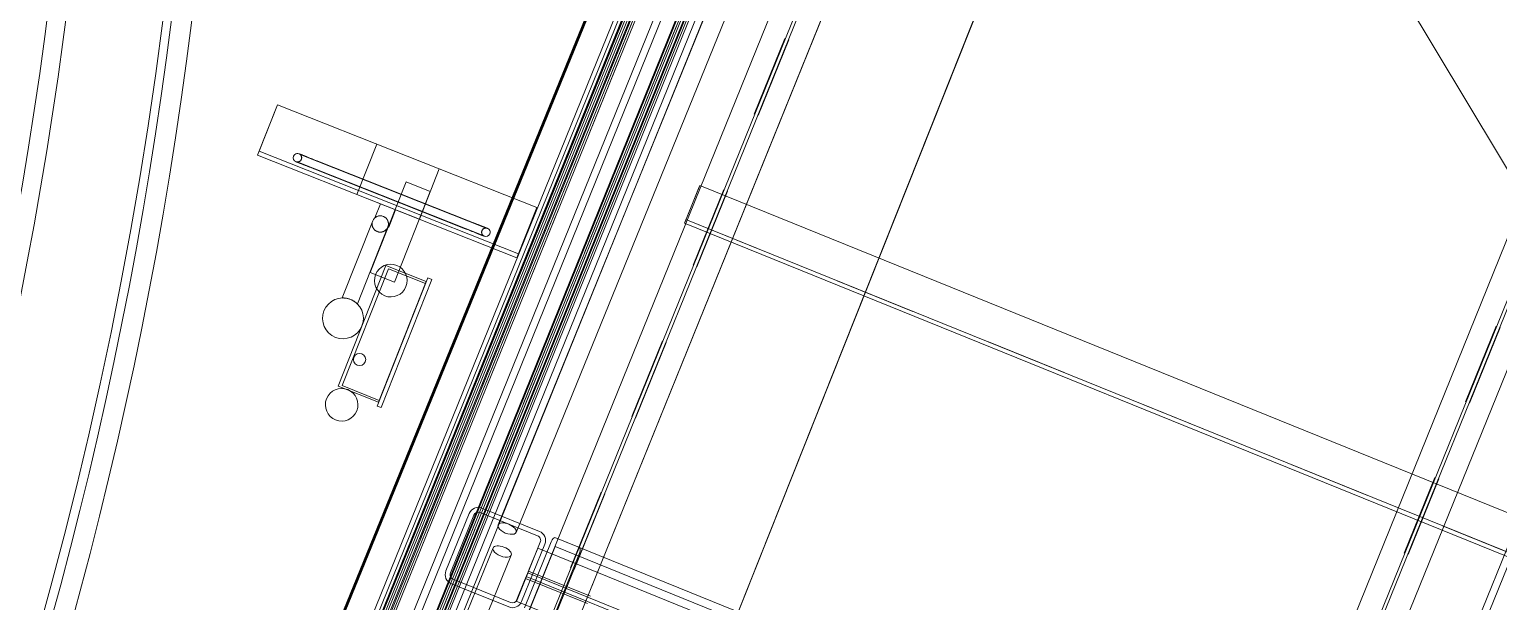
# Model space of a CAD drawing. Header units: metres. Extents: x -207 to 292, y -187 to 169.
# Drawn here: x -30.613 to -28.812, y -41.963 to -41.262 of the extents above; entities that cross this region are included whole.
import ezdxf

# ---------------------------------------------------------------- set-up
doc = ezdxf.new("R2010")
doc.units = ezdxf.units.M
doc.linetypes.add('Oculto', pattern=[0.007144, 0.004763, -0.002381])
for name, color, linetype, lineweight in [('A-ROOF', 7, 'Continuous', 9), ('C-TOPO', 7, 'Continuous', 9), ('edificios', 7, 'Continuous', 50), ('EQUIPOS PIS', 7, 'Continuous', 9), ('I-WALL', 7, 'Continuous', 9), ('P-SANR-FIXT', 7, 'Continuous', 9), ('S-BEAM', 7, 'Continuous', 9), ('S-COLS', 7, 'Continuous', 9)]:
    doc.layers.add(name, color=color, linetype=linetype, lineweight=lineweight)
doc.layers.add('PR10-ARQ-PL-001-Emplazamiento-C-1_dwg', color=7, linetype='Continuous', lineweight=9, true_color=0x767676)

# ---------------------------------------------------------------- blocks, each defined once
blk = doc.blocks.new('M_Estanque-Terraza - M_Estanque-Terraza-2331352-PLANTA EMPLAZAMIENTO ACTUALIZADO')
at = {"layer": 'P-SANR-FIXT'}
for radius, start, end in [(5.1516, 223.8638, 0), (5.1516, 223.8638, 0), (5.1266, 223.8805, 0), (5.1266, 223.8805, 0), (4.9983, 223.9693, 0), (4.9755, 223.9856, 360)]:
    blk.add_arc((0, 0), radius, start, end, dxfattribs=at)
blk = doc.blocks.new('M_Tuberia Control-01 - M_Tuberia Control-01-2159111-PLANTA EMPLAZAMIENTO ACTUALIZADO')
at = {"layer": 'P-SANR-FIXT'}
for p, q in [((0.1525, 0.1709), (0.1475, 0.1709)), ((0.1475, 0.1709), (0.2138, 0.1709)), ((0.1475, 0.1709), (0.1475, -0.1709)), ((0.1475, 0.1709), (0.1475, -0.1709)), ((0.2138, 0.1709), (0.1525, 0.1709)), ((0.1525, 0.1709), (0.1525, -0.1709)), ((0.1525, 0.1709), (0.1525, -0.1709)), ((0.2138, -0.1709), (0.2138, 0.1709)), ((0.2138, 0.1709), (0.2138, -0.1709)), ((0.1575, 0.1228), (0.1575, -0.1225)), ((0.1675, -0.1225), (0.1675, 0.1228)), ((0.1573, 0.0993), (0.1573, -0.099)), ((0.1677, -0.099), (0.1677, 0.0993)), ((0.2138, 0.0401), (0.1475, 0.0401)), ((0.1475, 0.0401), (0.2138, 0.0401)), ((0.1475, 0.0401), (0.1475, -0.0423)), ((0.1475, 0.0401), (0.1475, -0.0423)), ((0.2138, -0.0423), (0.2138, 0.0401)), ((0.2138, 0.0401), (0.2138, -0.0423)), ((0.1244, 0.01), (0.0229, 0.01)), ((0.1244, 0.01), (0.0229, 0.01)), ((0.1475, 0.0089), (0.129, 0.0089)), ((0.1475, -0.0011), (0.1475, 0.0089)), ((0.0229, -0.01), (0.1244, -0.01)), ((0.0229, -0.01), (0.1244, -0.01)), ((0.1841, -0.0103), (0.0646, -0.0103)), ((0.0646, -0.0103), (0.1841, -0.0103)), ((0.0646, -0.0103), (0.0646, -0.0423)), ((0.0646, -0.0103), (0.0646, -0.0423)), ((0.1244, -0.01), (0.1244, -0.0111)), ((0.1244, -0.0111), (0.1475, -0.0111)), ((0.1475, -0.0111), (0.1475, -0.0011)), ((0.1841, -0.0423), (0.1841, -0.0103)), ((0.1841, -0.0103), (0.1841, -0.0423)), ((-0.0795, -0.025), (0.0795, -0.025)), ((0.0795, -0.025), (-0.0795, -0.025)), ((-0.0795, -0.0784), (-0.0795, -0.025)), ((-0.0795, -0.025), (-0.0795, -0.0784)), ((-0.077, -0.0294), (0.077, -0.0294)), ((0.077, -0.0294), (-0.077, -0.0294)), ((-0.077, -0.0294), (-0.077, -0.0784)), ((-0.077, -0.0784), (-0.077, -0.0294)), ((0.077, -0.0784), (0.077, -0.0294)), ((0.077, -0.0784), (0.077, -0.0294)), ((0.0795, -0.025), (0.0795, -0.0784)), ((0.0795, -0.025), (0.0795, -0.0784)), ((0.1841, -0.0423), (0.0646, -0.0423)), ((0.0646, -0.0423), (0.1841, -0.0423)), ((0.2138, -0.0423), (0.1475, -0.0423)), ((0.1475, -0.0423), (0.2138, -0.0423)), ((0.0845, -0.0784), (-0.0845, -0.0784)), ((-0.0845, -0.0784), (0.0845, -0.0784)), ((-0.0845, -0.0784), (-0.0845, -0.0836)), ((-0.0845, -0.0784), (-0.0845, -0.0836)), ((0.0845, -0.0836), (-0.0845, -0.0836)), ((-0.0845, -0.0836), (0.0845, -0.0836)), ((-0.0795, -0.0784), (0.0795, -0.0784)), ((0.0795, -0.0784), (-0.0795, -0.0784)), ((0.077, -0.0784), (-0.077, -0.0784)), ((-0.077, -0.0784), (0.077, -0.0784)), ((0.0845, -0.0836), (0.0845, -0.0784)), ((0.0845, -0.0784), (0.0845, -0.0836)), ((0.2138, -0.1709), (0.1475, -0.1709)), ((0.1475, -0.1709), (0.1525, -0.1709)), ((0.1525, -0.1709), (0.2138, -0.1709))]:
    blk.add_line(p, q, dxfattribs=at)
at = {"layer": 'P-SANR-FIXT', "flags": 128}
for points in [[(0.1573, 0.1243), (0.1573, 0.1243), (0.1573, 0.1242), (0.1573, 0.1241), (0.1573, 0.124), (0.1573, 0.1238), (0.1573, 0.1236), (0.1573, 0.1233), (0.1573, 0.123), (0.1573, 0.1227), (0.1573, 0.1223), (0.1573, 0.1219), (0.1573, 0.1215), (0.1573, 0.121), (0.1573, 0.1205), (0.1573, 0.1199), (0.1573, 0.1193), (0.1573, 0.1187), (0.1573, 0.1181), (0.1573, 0.1174), (0.1573, 0.1167), (0.1573, 0.116), (0.1573, 0.1152), (0.1573, 0.1144), (0.1573, 0.1136), (0.1573, 0.1128), (0.1573, 0.1119), (0.1573, 0.1111), (0.1573, 0.1102), (0.1573, 0.1093), (0.1573, 0.1083), (0.1573, 0.1074), (0.1573, 0.1064), (0.1573, 0.1055), (0.1573, 0.1045), (0.1573, 0.1035), (0.1573, 0.1025), (0.1573, 0.1015), (0.1573, 0.1005), (0.1573, 0.0995), (0.1573, 0.0993)], [(0.1677, 0.0993), (0.1677, 0.1003), (0.1677, 0.1013), (0.1677, 0.1023), (0.1677, 0.1033), (0.1677, 0.1042), (0.1677, 0.1052), (0.1677, 0.1062), (0.1677, 0.1071), (0.1677, 0.1081), (0.1677, 0.109), (0.1677, 0.1099), (0.1677, 0.1108), (0.1677, 0.1117), (0.1677, 0.1126), (0.1677, 0.1134), (0.1677, 0.1142), (0.1677, 0.115), (0.1677, 0.1158), (0.1677, 0.1165), (0.1677, 0.1172), (0.1677, 0.1179), (0.1677, 0.1185), (0.1677, 0.1192), (0.1677, 0.1198), (0.1677, 0.1203), (0.1677, 0.1208), (0.1677, 0.1213), (0.1677, 0.1218), (0.1677, 0.1222), (0.1677, 0.1226), (0.1677, 0.1229), (0.1677, 0.1232), (0.1677, 0.1235), (0.1677, 0.1237), (0.1677, 0.1239), (0.1677, 0.1241), (0.1677, 0.1242), (0.1677, 0.1242), (0.1677, 0.1243)], [(0.1573, -0.099), (0.1573, -0.1), (0.1573, -0.101), (0.1573, -0.102), (0.1573, -0.103), (0.1573, -0.104), (0.1573, -0.1049), (0.1573, -0.1059), (0.1573, -0.1069), (0.1573, -0.1078), (0.1573, -0.1087), (0.1573, -0.1097), (0.1573, -0.1105), (0.1573, -0.1114), (0.1573, -0.1123), (0.1573, -0.1131), (0.1573, -0.1139), (0.1573, -0.1147), (0.1573, -0.1155), (0.1573, -0.1162), (0.1573, -0.1169), (0.1573, -0.1176), (0.1573, -0.1183), (0.1573, -0.1189), (0.1573, -0.1195), (0.1573, -0.12), (0.1573, -0.1206), (0.1573, -0.1211), (0.1573, -0.1215), (0.1573, -0.1219), (0.1573, -0.1223), (0.1573, -0.1226), (0.1573, -0.123), (0.1573, -0.1232), (0.1573, -0.1235), (0.1573, -0.1236), (0.1573, -0.1238), (0.1573, -0.1239), (0.1573, -0.124), (0.1573, -0.124)], [(0.1677, -0.124), (0.1677, -0.124), (0.1677, -0.1239), (0.1677, -0.1238), (0.1677, -0.1237), (0.1677, -0.1235), (0.1677, -0.1233), (0.1677, -0.123), (0.1677, -0.1227), (0.1677, -0.1224), (0.1677, -0.122), (0.1677, -0.1216), (0.1677, -0.1212), (0.1677, -0.1207), (0.1677, -0.1202), (0.1677, -0.1196), (0.1677, -0.1191), (0.1677, -0.1184), (0.1677, -0.1178), (0.1677, -0.1171), (0.1677, -0.1164), (0.1677, -0.1157), (0.1677, -0.1149), (0.1677, -0.1142), (0.1677, -0.1133), (0.1677, -0.1125), (0.1677, -0.1117), (0.1677, -0.1108), (0.1677, -0.1099), (0.1677, -0.109), (0.1677, -0.1081), (0.1677, -0.1071), (0.1677, -0.1062), (0.1677, -0.1052), (0.1677, -0.1042), (0.1677, -0.1033), (0.1677, -0.1023), (0.1677, -0.1013), (0.1677, -0.1003), (0.1677, -0.0993), (0.1677, -0.099)]]:
    blk.add_lwpolyline(points, dxfattribs=at)
at = {"layer": 'P-SANR-FIXT'}
for centre, radius, start, end in [((0.1625, 0.1243), 0.00518, 90, 270), ((0.1625, 0.1243), 0.00518, 270, 90), ((0, 0), 0.025, 360, 180), ((0, 0), 0.025, 0, 180), ((0, 0), 0.025, 180, 360), ((0.1244, 0), 0.01, 360, 180), ((0.1244, 0), 0.01, 0, 180), ((0.1244, 0), 0.01, 180, 360), ((0.1244, 0), 0.01, 180, 360), ((-0.099, -0.0375), 0.02, 0, 180), ((-0.099, -0.0375), 0.02, 0, 180), ((0, 0), 0.025, 180, 360), ((0.0646, -0.0375), 0.02, 360, 180), ((0.0646, -0.0375), 0.02, 0, 180), ((-0.0394, -0.0375), 0.0075, 360, 180), ((-0.0394, -0.0375), 0.0075, 0, 180), ((-0.099, -0.0375), 0.02, 180, 0), ((-0.099, -0.0375), 0.02, 180, 360), ((-0.0394, -0.0375), 0.0075, 180, 360), ((-0.0394, -0.0375), 0.0075, 180, 360), ((0.0646, -0.0375), 0.02, 180, 360), ((0.0646, -0.0375), 0.02, 180, 360), ((0.1625, -0.124), 0.00518, 90, 270), ((0.1625, -0.124), 0.00518, 270, 90)]:
    blk.add_arc(centre, radius, start, end, dxfattribs=at)
for points, knots in [([(0.1625, 0.1191), (0.1622, 0.1191), (0.1617, 0.1191), (0.161, 0.1193), (0.1606, 0.1194), (0.1602, 0.1196), (0.1598, 0.1198), (0.1595, 0.1201), (0.1591, 0.1203), (0.1588, 0.1206), (0.1586, 0.1209), (0.1584, 0.1211), (0.1582, 0.1213), (0.1581, 0.1215), (0.158, 0.1216), (0.1579, 0.1218), (0.1578, 0.1221), (0.1577, 0.1224), (0.1576, 0.1225), (0.1576, 0.1226), (0.1576, 0.1227), (0.1575, 0.1228), (0.1575, 0.1228), (0.1575, 0.1228), (0.1576, 0.1227), (0.1576, 0.1226), (0.1576, 0.1225), (0.1577, 0.1224), (0.1578, 0.1221), (0.1579, 0.1218), (0.158, 0.1216), (0.1581, 0.1215), (0.1582, 0.1213), (0.1584, 0.1211), (0.1586, 0.1209), (0.1588, 0.1206), (0.1591, 0.1203), (0.1595, 0.1201), (0.1598, 0.1198), (0.1602, 0.1196), (0.1606, 0.1194), (0.161, 0.1193), (0.1617, 0.1191), (0.1622, 0.1191), (0.1625, 0.1191)], [0, 0, 0, 0, 0.055556, 0.083333, 0.111111, 0.138889, 0.166667, 0.194444, 0.222222, 0.25, 0.277778, 0.305556, 0.319444, 0.333333, 0.347222, 0.361111, 0.388889, 0.416667, 0.430556, 0.444444, 0.458333, 0.472222, 0.5, 0.527778, 0.541667, 0.555556, 0.569444, 0.583333, 0.611111, 0.638889, 0.652778, 0.666667, 0.680556, 0.694444, 0.722222, 0.75, 0.777778, 0.805556, 0.833333, 0.861111, 0.888889, 0.916667, 0.944444, 1, 1, 1, 1]), ([(0.1625, 0.1191), (0.1628, 0.1191), (0.1633, 0.1191), (0.164, 0.1193), (0.1644, 0.1194), (0.1648, 0.1196), (0.1652, 0.1198), (0.1655, 0.1201), (0.1659, 0.1203), (0.1662, 0.1206), (0.1664, 0.1209), (0.1666, 0.1211), (0.1668, 0.1213), (0.1669, 0.1215), (0.167, 0.1216), (0.1671, 0.1218), (0.1672, 0.1221), (0.1673, 0.1224), (0.1674, 0.1225), (0.1674, 0.1226), (0.1674, 0.1227), (0.1675, 0.1228), (0.1675, 0.1228), (0.1675, 0.1228), (0.1674, 0.1227), (0.1674, 0.1226), (0.1674, 0.1225), (0.1673, 0.1224), (0.1672, 0.1221), (0.1671, 0.1218), (0.167, 0.1216), (0.1669, 0.1215), (0.1668, 0.1213), (0.1666, 0.1211), (0.1664, 0.1209), (0.1662, 0.1206), (0.1659, 0.1203), (0.1655, 0.1201), (0.1652, 0.1198), (0.1648, 0.1196), (0.1644, 0.1194), (0.164, 0.1193), (0.1633, 0.1191), (0.1628, 0.1191), (0.1625, 0.1191)], [0, 0, 0, 0, 0.055556, 0.083333, 0.111111, 0.138889, 0.166667, 0.194444, 0.222222, 0.25, 0.277778, 0.305556, 0.319444, 0.333333, 0.347222, 0.361111, 0.388889, 0.416667, 0.430556, 0.444444, 0.458333, 0.472222, 0.5, 0.527778, 0.541667, 0.555556, 0.569444, 0.583333, 0.611111, 0.638889, 0.652778, 0.666667, 0.680556, 0.694444, 0.722222, 0.75, 0.777778, 0.805556, 0.833333, 0.861111, 0.888889, 0.916667, 0.944444, 1, 1, 1, 1]), ([(0.025, 0), (0.025, 0.0008), (0.0249, 0.0023), (0.0245, 0.0051), (0.0239, 0.0073), (0.0234, 0.0088), (0.0232, 0.0094), (0.023, 0.0097), (0.0229, 0.0099), (0.0229, 0.01), (0.0229, 0.01)], [0, 0, 0, 0, 0.142857, 0.285714, 0.571429, 0.678571, 0.785714, 0.839286, 0.892857, 1, 1, 1, 1]), ([(0.0229, 0.01), (0.0229, 0.01), (0.023, 0.0098), (0.0234, 0.0088), (0.0242, 0.0067), (0.0248, 0.0034), (0.025, 0.0012), (0.025, 0)], [0, 0, 0, 0, 0.142857, 0.285714, 0.571429, 0.785714, 1, 1, 1, 1]), ([(0.025, 0), (0.025, 0.0008), (0.0249, 0.0023), (0.0245, 0.0051), (0.0239, 0.0073), (0.0234, 0.0088), (0.0232, 0.0094), (0.023, 0.0097), (0.0229, 0.0099), (0.0229, 0.01), (0.0229, 0.01)], [0, 0, 0, 0, 0.142857, 0.285714, 0.571429, 0.678571, 0.785714, 0.839286, 0.892857, 1, 1, 1, 1]), ([(0.0229, 0.01), (0.0229, 0.01), (0.023, 0.0098), (0.0234, 0.0088), (0.0242, 0.0067), (0.0248, 0.0034), (0.025, 0.0012), (0.025, 0)], [0, 0, 0, 0, 0.142857, 0.285714, 0.571429, 0.785714, 1, 1, 1, 1]), ([(0.1144, 0), (0.1144, 0.0005), (0.1144, 0.0011), (0.1146, 0.002), (0.1147, 0.0027), (0.1149, 0.0033), (0.1151, 0.0039), (0.1154, 0.0045), (0.1157, 0.005), (0.116, 0.0055), (0.1164, 0.006), (0.1167, 0.0065), (0.1171, 0.0069), (0.1175, 0.0073), (0.118, 0.0078), (0.1186, 0.0082), (0.1192, 0.0086), (0.1198, 0.0089), (0.1209, 0.0094), (0.1224, 0.0099), (0.1237, 0.01), (0.1244, 0.01)], [0, 0, 0, 0, 0.071429, 0.107143, 0.142857, 0.178571, 0.214286, 0.25, 0.285714, 0.321429, 0.357143, 0.392857, 0.428571, 0.464286, 0.5, 0.571429, 0.607143, 0.642857, 0.714286, 0.857143, 1, 1, 1, 1]), ([(0.1244, 0.01), (0.1237, 0.01), (0.1224, 0.0099), (0.1209, 0.0094), (0.1198, 0.0089), (0.1192, 0.0086), (0.1188, 0.0083), (0.1183, 0.008), (0.1179, 0.0076), (0.1175, 0.0073), (0.1171, 0.0069), (0.1167, 0.0065), (0.1164, 0.006), (0.116, 0.0055), (0.1157, 0.005), (0.1154, 0.0045), (0.1151, 0.0039), (0.1149, 0.0033), (0.1147, 0.0027), (0.1146, 0.002), (0.1144, 0.0011), (0.1144, 0.0005), (0.1144, 0)], [0, 0, 0, 0, 0.142857, 0.285714, 0.357143, 0.392857, 0.428571, 0.464286, 0.5, 0.535714, 0.571429, 0.607143, 0.642857, 0.678571, 0.714286, 0.75, 0.785714, 0.821429, 0.857143, 0.892857, 0.928571, 1, 1, 1, 1]), ([(0.1144, 0), (0.1144, 0.0005), (0.1144, 0.0011), (0.1146, 0.002), (0.1147, 0.0027), (0.1149, 0.0033), (0.1151, 0.0039), (0.1154, 0.0045), (0.1157, 0.005), (0.116, 0.0055), (0.1164, 0.006), (0.1167, 0.0065), (0.1171, 0.0069), (0.1175, 0.0073), (0.118, 0.0078), (0.1186, 0.0082), (0.1192, 0.0086), (0.1198, 0.0089), (0.1209, 0.0094), (0.1224, 0.0099), (0.1237, 0.01), (0.1244, 0.01)], [0, 0, 0, 0, 0.071429, 0.107143, 0.142857, 0.178571, 0.214286, 0.25, 0.285714, 0.321429, 0.357143, 0.392857, 0.428571, 0.464286, 0.5, 0.571429, 0.607143, 0.642857, 0.714286, 0.857143, 1, 1, 1, 1]), ([(0.1244, 0.01), (0.1237, 0.01), (0.1224, 0.0099), (0.1209, 0.0094), (0.1198, 0.0089), (0.1192, 0.0086), (0.1188, 0.0083), (0.1183, 0.008), (0.1179, 0.0076), (0.1175, 0.0073), (0.1171, 0.0069), (0.1167, 0.0065), (0.1164, 0.006), (0.116, 0.0055), (0.1157, 0.005), (0.1154, 0.0045), (0.1151, 0.0039), (0.1149, 0.0033), (0.1147, 0.0027), (0.1146, 0.002), (0.1144, 0.0011), (0.1144, 0.0005), (0.1144, 0)], [0, 0, 0, 0, 0.142857, 0.285714, 0.357143, 0.392857, 0.428571, 0.464286, 0.5, 0.535714, 0.571429, 0.607143, 0.642857, 0.678571, 0.714286, 0.75, 0.785714, 0.821429, 0.857143, 0.892857, 0.928571, 1, 1, 1, 1]), ([(0.1244, -0.01), (0.1237, -0.01), (0.1224, -0.0099), (0.1209, -0.0094), (0.1198, -0.0089), (0.1192, -0.0086), (0.1188, -0.0083), (0.1183, -0.008), (0.1179, -0.0076), (0.1175, -0.0073), (0.1171, -0.0069), (0.1167, -0.0065), (0.1164, -0.006), (0.116, -0.0055), (0.1157, -0.005), (0.1154, -0.0045), (0.1151, -0.0039), (0.1149, -0.0033), (0.1147, -0.0027), (0.1146, -0.002), (0.1144, -0.0011), (0.1144, -0.0005), (0.1144, 0)], [0, 0, 0, 0, 0.142857, 0.285714, 0.357143, 0.392857, 0.428571, 0.464286, 0.5, 0.535714, 0.571429, 0.607143, 0.642857, 0.678571, 0.714286, 0.75, 0.785714, 0.821429, 0.857143, 0.892857, 0.928571, 1, 1, 1, 1]), ([(0.1144, 0), (0.1144, -0.0005), (0.1144, -0.0011), (0.1146, -0.002), (0.1147, -0.0027), (0.1149, -0.0033), (0.1151, -0.0039), (0.1154, -0.0045), (0.1157, -0.005), (0.116, -0.0055), (0.1164, -0.006), (0.1167, -0.0065), (0.1171, -0.0069), (0.1175, -0.0073), (0.118, -0.0078), (0.1186, -0.0082), (0.1192, -0.0086), (0.1198, -0.0089), (0.1209, -0.0094), (0.1224, -0.0099), (0.1237, -0.01), (0.1244, -0.01)], [0, 0, 0, 0, 0.071429, 0.107143, 0.142857, 0.178571, 0.214286, 0.25, 0.285714, 0.321429, 0.357143, 0.392857, 0.428571, 0.464286, 0.5, 0.571429, 0.607143, 0.642857, 0.714286, 0.857143, 1, 1, 1, 1]), ([(0.1144, 0), (0.1144, -0.0005), (0.1144, -0.0011), (0.1146, -0.002), (0.1147, -0.0027), (0.1149, -0.0033), (0.1151, -0.0039), (0.1154, -0.0045), (0.1157, -0.005), (0.116, -0.0055), (0.1164, -0.006), (0.1167, -0.0065), (0.1171, -0.0069), (0.1175, -0.0073), (0.118, -0.0078), (0.1186, -0.0082), (0.1192, -0.0086), (0.1198, -0.0089), (0.1209, -0.0094), (0.1224, -0.0099), (0.1237, -0.01), (0.1244, -0.01)], [0, 0, 0, 0, 0.071429, 0.107143, 0.142857, 0.178571, 0.214286, 0.25, 0.285714, 0.321429, 0.357143, 0.392857, 0.428571, 0.464286, 0.5, 0.571429, 0.607143, 0.642857, 0.714286, 0.857143, 1, 1, 1, 1]), ([(0.1244, -0.01), (0.1237, -0.01), (0.1224, -0.0099), (0.1209, -0.0094), (0.1198, -0.0089), (0.1192, -0.0086), (0.1188, -0.0083), (0.1183, -0.008), (0.1179, -0.0076), (0.1175, -0.0073), (0.1171, -0.0069), (0.1167, -0.0065), (0.1164, -0.006), (0.116, -0.0055), (0.1157, -0.005), (0.1154, -0.0045), (0.1151, -0.0039), (0.1149, -0.0033), (0.1147, -0.0027), (0.1146, -0.002), (0.1144, -0.0011), (0.1144, -0.0005), (0.1144, 0)], [0, 0, 0, 0, 0.142857, 0.285714, 0.357143, 0.392857, 0.428571, 0.464286, 0.5, 0.535714, 0.571429, 0.607143, 0.642857, 0.678571, 0.714286, 0.75, 0.785714, 0.821429, 0.857143, 0.892857, 0.928571, 1, 1, 1, 1]), ([(0.1344, 0), (0.1344, 0.0006), (0.1343, 0.0015), (0.134, 0.0025), (0.1337, 0.0036), (0.1332, 0.0047), (0.1324, 0.0059), (0.1317, 0.0068), (0.1312, 0.0073), (0.1309, 0.0075), (0.1307, 0.0077), (0.1305, 0.0079), (0.1302, 0.0081), (0.1299, 0.0084), (0.1295, 0.0086), (0.1293, 0.0087), (0.1292, 0.0087), (0.1291, 0.0088), (0.129, 0.0088), (0.129, 0.0089), (0.129, 0.0088), (0.1291, 0.0088), (0.1292, 0.0087), (0.1293, 0.0087), (0.1295, 0.0086), (0.1299, 0.0084), (0.1302, 0.0081), (0.1305, 0.0079), (0.1307, 0.0077), (0.1309, 0.0075), (0.1312, 0.0073), (0.1317, 0.0068), (0.1324, 0.0059), (0.1332, 0.0047), (0.1337, 0.0036), (0.134, 0.0025), (0.1343, 0.0015), (0.1344, 0.0006), (0.1344, 0)], [0, 0, 0, 0, 0.055556, 0.083333, 0.111111, 0.166667, 0.222222, 0.277778, 0.305556, 0.319444, 0.333333, 0.347222, 0.361111, 0.388889, 0.416667, 0.430556, 0.444444, 0.458333, 0.472222, 0.5, 0.527778, 0.541667, 0.555556, 0.569444, 0.583333, 0.611111, 0.638889, 0.652778, 0.666667, 0.680556, 0.694444, 0.722222, 0.777778, 0.833333, 0.888889, 0.916667, 0.944444, 1, 1, 1, 1]), ([(0.025, 0), (0.025, -0.0008), (0.0249, -0.0023), (0.0245, -0.0051), (0.0239, -0.0073), (0.0234, -0.0088), (0.0232, -0.0094), (0.023, -0.0097), (0.0229, -0.0099), (0.0229, -0.01), (0.0229, -0.01)], [0, 0, 0, 0, 0.142857, 0.285714, 0.571429, 0.678571, 0.785714, 0.839286, 0.892857, 1, 1, 1, 1]), ([(0.0229, -0.01), (0.0229, -0.01), (0.023, -0.0098), (0.0234, -0.0088), (0.0242, -0.0067), (0.0248, -0.0034), (0.025, -0.0012), (0.025, 0)], [0, 0, 0, 0, 0.142857, 0.285714, 0.571429, 0.785714, 1, 1, 1, 1]), ([(0.025, 0), (0.025, -0.0008), (0.0249, -0.0023), (0.0245, -0.0051), (0.0239, -0.0073), (0.0234, -0.0088), (0.0232, -0.0094), (0.023, -0.0097), (0.0229, -0.0099), (0.0229, -0.01), (0.0229, -0.01)], [0, 0, 0, 0, 0.142857, 0.285714, 0.571429, 0.678571, 0.785714, 0.839286, 0.892857, 1, 1, 1, 1]), ([(0.0229, -0.01), (0.0229, -0.01), (0.023, -0.0098), (0.0234, -0.0088), (0.0242, -0.0067), (0.0248, -0.0034), (0.025, -0.0012), (0.025, 0)], [0, 0, 0, 0, 0.142857, 0.285714, 0.571429, 0.785714, 1, 1, 1, 1]), ([(0.1343, -0.0011), (0.1342, -0.0016), (0.1341, -0.0022), (0.1339, -0.003), (0.1337, -0.0036), (0.1334, -0.0042), (0.1332, -0.0048), (0.1329, -0.0052), (0.1327, -0.0056), (0.1325, -0.0058), (0.1323, -0.0061), (0.1321, -0.0064), (0.1318, -0.0067), (0.1314, -0.0071), (0.1311, -0.0074), (0.1309, -0.0075), (0.1307, -0.0077), (0.1304, -0.008), (0.13, -0.0082), (0.1296, -0.0085), (0.1293, -0.0087), (0.1292, -0.0088), (0.1291, -0.0088), (0.1289, -0.0089), (0.1288, -0.009), (0.1285, -0.0091), (0.128, -0.0093), (0.1276, -0.0095), (0.1272, -0.0096), (0.1269, -0.0097), (0.1266, -0.0098), (0.1262, -0.0098), (0.1255, -0.01), (0.1248, -0.01), (0.1244, -0.01)], [0, 0, 0, 0, 0.083333, 0.125, 0.166667, 0.208333, 0.25, 0.291667, 0.3125, 0.333333, 0.354167, 0.375, 0.416667, 0.458333, 0.479167, 0.5, 0.520833, 0.541667, 0.583333, 0.625, 0.645833, 0.65625, 0.666667, 0.677083, 0.6875, 0.708333, 0.75, 0.791667, 0.8125, 0.833333, 0.854167, 0.875, 0.916667, 1, 1, 1, 1]), ([(0.1244, -0.01), (0.1248, -0.01), (0.1255, -0.01), (0.1262, -0.0098), (0.1266, -0.0098), (0.1269, -0.0097), (0.1272, -0.0096), (0.1276, -0.0095), (0.128, -0.0093), (0.1285, -0.0091), (0.1288, -0.009), (0.1289, -0.0089), (0.1291, -0.0088), (0.1292, -0.0088), (0.1293, -0.0087), (0.1296, -0.0085), (0.13, -0.0082), (0.1304, -0.008), (0.1307, -0.0077), (0.1309, -0.0075), (0.1311, -0.0074), (0.1314, -0.0071), (0.1318, -0.0067), (0.1321, -0.0064), (0.1323, -0.0061), (0.1325, -0.0058), (0.1327, -0.0056), (0.1329, -0.0052), (0.1332, -0.0048), (0.1334, -0.0042), (0.1337, -0.0036), (0.1339, -0.003), (0.1341, -0.0022), (0.1342, -0.0016), (0.1343, -0.0011)], [0, 0, 0, 0, 0.083333, 0.125, 0.145833, 0.166667, 0.1875, 0.208333, 0.25, 0.291667, 0.3125, 0.322917, 0.333333, 0.34375, 0.354167, 0.375, 0.416667, 0.458333, 0.479167, 0.5, 0.520833, 0.541667, 0.583333, 0.625, 0.645833, 0.666667, 0.6875, 0.708333, 0.75, 0.791667, 0.833333, 0.875, 0.916667, 1, 1, 1, 1]), ([(0.1625, -0.1188), (0.1622, -0.1188), (0.1617, -0.1189), (0.161, -0.119), (0.1606, -0.1192), (0.1602, -0.1194), (0.1598, -0.1196), (0.1595, -0.1198), (0.1591, -0.1201), (0.1588, -0.1203), (0.1586, -0.1206), (0.1584, -0.1209), (0.1582, -0.1211), (0.1581, -0.1212), (0.158, -0.1214), (0.1579, -0.1216), (0.1578, -0.1219), (0.1577, -0.1221), (0.1576, -0.1223), (0.1576, -0.1224), (0.1576, -0.1224), (0.1575, -0.1225), (0.1575, -0.1225), (0.1575, -0.1225), (0.1576, -0.1224), (0.1576, -0.1224), (0.1576, -0.1223), (0.1577, -0.1221), (0.1578, -0.1219), (0.1579, -0.1216), (0.158, -0.1214), (0.1581, -0.1212), (0.1582, -0.1211), (0.1584, -0.1209), (0.1586, -0.1206), (0.1588, -0.1203), (0.1591, -0.1201), (0.1595, -0.1198), (0.1598, -0.1196), (0.1602, -0.1194), (0.1606, -0.1192), (0.161, -0.119), (0.1617, -0.1189), (0.1622, -0.1188), (0.1625, -0.1188)], [0, 0, 0, 0, 0.055556, 0.083333, 0.111111, 0.138889, 0.166667, 0.194444, 0.222222, 0.25, 0.277778, 0.305556, 0.319444, 0.333333, 0.347222, 0.361111, 0.388889, 0.416667, 0.430556, 0.444444, 0.458333, 0.472222, 0.5, 0.527778, 0.541667, 0.555556, 0.569444, 0.583333, 0.611111, 0.638889, 0.652778, 0.666667, 0.680556, 0.694444, 0.722222, 0.75, 0.777778, 0.805556, 0.833333, 0.861111, 0.888889, 0.916667, 0.944444, 1, 1, 1, 1]), ([(0.1625, -0.1188), (0.1628, -0.1188), (0.1633, -0.1189), (0.164, -0.119), (0.1644, -0.1192), (0.1648, -0.1194), (0.1652, -0.1196), (0.1655, -0.1198), (0.1659, -0.1201), (0.1662, -0.1203), (0.1664, -0.1206), (0.1666, -0.1209), (0.1668, -0.1211), (0.1669, -0.1212), (0.167, -0.1214), (0.1671, -0.1216), (0.1672, -0.1219), (0.1673, -0.1221), (0.1674, -0.1223), (0.1674, -0.1224), (0.1674, -0.1224), (0.1675, -0.1225), (0.1675, -0.1225), (0.1675, -0.1225), (0.1674, -0.1224), (0.1674, -0.1224), (0.1674, -0.1223), (0.1673, -0.1221), (0.1672, -0.1219), (0.1671, -0.1216), (0.167, -0.1214), (0.1669, -0.1212), (0.1668, -0.1211), (0.1666, -0.1209), (0.1664, -0.1206), (0.1662, -0.1203), (0.1659, -0.1201), (0.1655, -0.1198), (0.1652, -0.1196), (0.1648, -0.1194), (0.1644, -0.1192), (0.164, -0.119), (0.1633, -0.1189), (0.1628, -0.1188), (0.1625, -0.1188)], [0, 0, 0, 0, 0.055556, 0.083333, 0.111111, 0.138889, 0.166667, 0.194444, 0.222222, 0.25, 0.277778, 0.305556, 0.319444, 0.333333, 0.347222, 0.361111, 0.388889, 0.416667, 0.430556, 0.444444, 0.458333, 0.472222, 0.5, 0.527778, 0.541667, 0.555556, 0.569444, 0.583333, 0.611111, 0.638889, 0.652778, 0.666667, 0.680556, 0.694444, 0.722222, 0.75, 0.777778, 0.805556, 0.833333, 0.861111, 0.888889, 0.916667, 0.944444, 1, 1, 1, 1])]:
    blk.add_open_spline(points, degree=3, knots=knots, dxfattribs=at)
for points in [[(0.1344, 0), (0.1344, -0.0002), (0.1343, -0.0006), (0.1343, -0.0009), (0.1343, -0.0011)], [(0.1343, -0.0011), (0.1343, -0.0009), (0.1343, -0.0006), (0.1344, -0.0002), (0.1344, 0)]]:
    blk.add_open_spline(points, degree=3, dxfattribs=at)
blk = doc.blocks.new('YADRAN_LASQUEMAS_ARQ_MO_002_TERRAZAS_rvt-1-PLANTA EMPLAZAMIENTO ACTUALIZADO')
at = {"layer": 'P-SANR-FIXT', "lineweight": 9}
for name, p, rotation in [('M_Estanque-Terraza - M_Estanque-Terraza-2331352-PLANTA EMPLAZAMIENTO ACTUALIZADO', (-35.5259, -40.6136), 81.30156703698499), ('M_Tuberia Control-01 - M_Tuberia Control-01-2159111-PLANTA EMPLAZAMIENTO ACTUALIZADO', (-30.2285, -41.6156), 68.40999999999892)]:
    blk.add_blockref(name, p, dxfattribs=dict(at, rotation=rotation))
blk = doc.blocks.new('FCA_N_Columna de acero - 100 x 100 mm-2088436-PLANTA EMPLAZAMIENTO ACTUALIZADO')
at = {"layer": 'S-COLS'}
for p, q in [((-0.05, -0.038), (-0.05, 0.038)), ((-0.05, -0.038), (-0.05, 0.038)), ((-0.044, 0.038), (-0.044, -0.038)), ((-0.044, 0.038), (-0.044, -0.038)), ((-0.038, 0.05), (0.038, 0.05)), ((-0.038, 0.05), (0.038, 0.05)), ((0.038, 0.044), (-0.038, 0.044)), ((0.038, 0.044), (-0.038, 0.044)), ((0.044, -0.038), (0.044, 0.038)), ((0.044, -0.038), (0.044, 0.038)), ((0.05, 0.038), (0.05, -0.038)), ((0.05, 0.038), (0.05, -0.038)), ((-0.038, -0.044), (0.038, -0.044)), ((-0.038, -0.044), (0.038, -0.044)), ((0.038, -0.05), (-0.038, -0.05)), ((0.038, -0.05), (-0.038, -0.05))]:
    blk.add_line(p, q, dxfattribs=at)
for centre, radius, start, end in [((-0.038, 0.038), 0.012, 90, 180), ((-0.038, 0.038), 0.012, 90, 180), ((-0.038, 0.038), 0.006, 90, 180), ((-0.038, 0.038), 0.006, 90, 180), ((0.038, 0.038), 0.012, 360, 90), ((0.038, 0.038), 0.012, 360, 90), ((0.038, 0.038), 0.006, 360, 90), ((0.038, 0.038), 0.006, 360, 90), ((-0.038, -0.038), 0.012, 180, 270), ((-0.038, -0.038), 0.012, 180, 270), ((-0.038, -0.038), 0.006, 180, 270), ((-0.038, -0.038), 0.006, 180, 270), ((0.038, -0.038), 0.012, 270, 360), ((0.038, -0.038), 0.006, 270, 360), ((0.038, -0.038), 0.012, 270, 360), ((0.038, -0.038), 0.006, 270, 360)]:
    blk.add_arc(centre, radius, start, end, dxfattribs=at)
blk = doc.blocks.new('MT-T estructural - MT100X6_0-2095929-PLANTA EMPLAZAMIENTO ACTUALIZADO')
at = {"layer": 'S-BEAM'}
for p, q in [((-5.9815, 0.03), (5.9815, 0.03)), ((-5.9815, 0.03), (5.9815, 0.03)), ((5.9815, 0.002), (-5.9815, 0.002)), ((-5.9815, 0.002), (5.9815, 0.002)), ((-5.9815, -0.002), (5.9815, -0.002)), ((-5.9815, -0.002), (5.9815, -0.002)), ((5.9815, -0.03), (-5.9815, -0.03)), ((-5.9815, -0.03), (5.9815, -0.03))]:
    blk.add_line(p, q, dxfattribs=at)
at = {"layer": 'S-BEAM', "linetype": 'Oculto'}
for p, q in [((5.9815, 0.0025), (-5.9815, 0.0025)), ((5.9815, -0.0025), (-5.9815, -0.0025))]:
    blk.add_line(p, q, dxfattribs=at)
blk = doc.blocks.new('UC-Perfil universal - 120x070x50UC-2123694-PLANTA EMPLAZAMIENTO ACTUALIZADO')
at = {"layer": 'S-BEAM'}
for p, q in [((-2.4455, 0.035), (-2.4455, -0.035)), ((-2.4455, -0.035), (-2.4455, 0.035)), ((-2.4455, 0.035), (-2.4455, 0.0075)), ((-2.4455, 0.0075), (-2.4455, 0.035)), ((2.4365, 0.035), (-2.4455, 0.035)), ((-2.4455, 0.035), (2.4365, 0.035)), ((-2.4455, 0.035), (2.4365, 0.035)), ((-2.4455, 0.035), (2.4365, 0.035)), ((-2.4455, 0.0025), (-2.4455, 0.0075)), ((-2.4455, 0.0025), (-2.4455, 0.0075)), ((-2.4455, 0.0025), (2.4365, 0.0025)), ((2.4365, -0.0025), (-2.4455, -0.0025)), ((-2.4455, -0.0075), (-2.4455, -0.0025)), ((-2.4455, -0.0075), (-2.4455, -0.0025)), ((-2.4455, -0.035), (-2.4455, -0.0075)), ((-2.4455, -0.0075), (-2.4455, -0.035)), ((-2.4455, -0.035), (2.4365, -0.035)), ((-2.4455, -0.035), (2.4365, -0.035)), ((-2.4455, -0.035), (2.4365, -0.035)), ((-2.4455, -0.035), (2.4365, -0.035))]:
    blk.add_line(p, q, dxfattribs=at)
at = {"layer": 'S-BEAM', "linetype": 'Oculto'}
for p, q in [((2.4365, 0.00495), (-2.4455, 0.00495)), ((2.4365, -0.00495), (-2.4455, -0.00495))]:
    blk.add_line(p, q, dxfattribs=at)
blk = doc.blocks.new('L - Perfiles angulares de lados iguales - L 900x500x5-2129652-PLANTA EMPLAZAMIENTO ACTUALIZADO')
at = {"layer": 'S-BEAM'}
for p, q in [((-2.4225, 0.006), (-2.4225, 0.003)), ((-2.4225, -0.044), (-2.4225, 0.006)), ((2.4225, 0.006), (-2.4225, 0.006)), ((-2.4225, 0.006), (2.4225, 0.006)), ((-2.4225, 0.003), (-2.4225, 0.001)), ((-2.4225, 0.001), (2.4225, 0.001)), ((2.4225, 0.001), (-2.4225, 0.001)), ((-2.4225, -0.0025), (-2.4225, 0.001)), ((-2.4225, -0.0025), (-2.4225, -0.042)), ((-2.4225, -0.042), (-2.4225, -0.044)), ((2.4225, -0.044), (-2.4225, -0.044)), ((-2.4225, -0.044), (2.4225, -0.044))]:
    blk.add_line(p, q, dxfattribs=at)
at = {"layer": 'S-BEAM', "linetype": 'Oculto'}
blk.add_line((-2.4225, 0.001), (2.4225, 0.001), dxfattribs=at)
blk = doc.blocks.new('SQR - Barras cuadradas con bordes redondeados - SQR 100x100-2139853-PLANTA EMPLAZAMIENTO ACTUALIZADO')
at = {"layer": 'S-BEAM'}
for p, q in [((2.442, 0.05), (-2.402, 0.05)), ((-2.402, 0.05), (-2.402, 0.0436)), ((-2.402, 0.05), (-2.402, 0.0436)), ((-2.402, -0.0436), (-2.402, 0.0436)), ((-2.402, 0.0436), (-2.402, -0.0436))]:
    blk.add_line(p, q, dxfattribs=at)
blk = doc.blocks.new('SQR - Barras cuadradas con bordes redondeados - SQR 100x100-2139854-PLANTA EMPLAZAMIENTO ACTUALIZADO')
at = {"layer": 'S-BEAM'}
for p, q in [((-30.0062, -41.9701), (-29.9735, -41.8892)), ((-27.8032, -42.7614), (-29.9688, -41.8842)), ((-29.9688, -41.8842), (-29.9386, -41.8965)), ((-29.9387, -41.9033), (-29.9715, -41.9841))]:
    blk.add_line(p, q, dxfattribs=at)
for centre, start_param, end_param in [((-29.9712, -41.8901), 0, 1.570796), ((-29.941, -41.9024), 4.712389, 6.283185)]:
    blk.add_ellipse(centre, major_axis=(0.0024, 0.00593), ratio=0.374607, start_param=start_param, end_param=end_param, dxfattribs=at)
blk = doc.blocks.new('Barras redondas - RB 24-2158132-PLANTA EMPLAZAMIENTO ACTUALIZADO')
at = {"layer": 'S-BEAM'}
for p, q in [((-28.551, -38.2096), (-30.0385, -41.8687)), ((-30.0163, -41.8778), (-28.5288, -38.2186))]:
    blk.add_line(p, q, dxfattribs=at)
for centre, start_param, end_param in [((-28.5399, -38.2141), 0, 3.141593), ((-28.5399, -38.2141), 3.141593, 6.283185), ((-30.0274, -41.8732), 0, 3.141593), ((-30.0274, -41.8732), 3.141593, 6.283185)]:
    blk.add_ellipse(centre, major_axis=(-0.0111, 0.0045), ratio=0.484809, start_param=start_param, end_param=end_param, dxfattribs=at)
blk = doc.blocks.new('Barras redondas - RB 24-V93-PLANTA EMPLAZAMIENTO ACTUALIZADO')
at = {"layer": 'S-BEAM'}
for p, q in [((-28.551, -38.2096), (-30.0385, -41.8687)), ((-30.0163, -41.8778), (-28.5288, -38.2186))]:
    blk.add_line(p, q, dxfattribs=at)
for centre, start_param, end_param in [((-28.5399, -38.2141), 0, 3.141593), ((-28.5399, -38.2141), 3.141593, 6.283185), ((-30.0274, -41.8732), 0, 3.141593), ((-30.0274, -41.8732), 3.141593, 6.283185)]:
    blk.add_ellipse(centre, major_axis=(-0.0111, 0.0045), ratio=0.484809, start_param=start_param, end_param=end_param, dxfattribs=at)
blk = doc.blocks.new('HSS-Sección estructural hueca - HSS40_0X70_0X9_5-2161066-PLANTA EMPLAZAMIENTO ACTUALIZADO')
at = {"layer": 'S-BEAM'}
for p, q in [((5.882, 0.035), (-5.882, 0.035)), ((5.882, 0.0261), (-5.882, 0.0261)), ((-5.882, -0.0261), (5.882, -0.0261)), ((-5.882, -0.035), (5.882, -0.035))]:
    blk.add_line(p, q, dxfattribs=at)
at = {"layer": 'S-BEAM', "linetype": 'Oculto'}
for p, q in [((5.882, 0.0261), (-5.882, 0.0261)), ((5.882, -0.0261), (-5.882, -0.0261))]:
    blk.add_line(p, q, dxfattribs=at)
blk = doc.blocks.new('HSS-Sección estructural hueca - HSS40_0X70_0X9_5-2161322-PLANTA EMPLAZAMIENTO ACTUALIZADO')
at = {"layer": 'S-BEAM'}
for p, q in [((5.857, 0.035), (-5.907, 0.035)), ((5.857, 0.0261), (-5.907, 0.0261)), ((-5.907, -0.0261), (5.857, -0.0261)), ((-5.907, -0.035), (5.857, -0.035))]:
    blk.add_line(p, q, dxfattribs=at)
at = {"layer": 'S-BEAM', "linetype": 'Oculto'}
for p, q in [((5.857, 0.0261), (-5.907, 0.0261)), ((5.857, -0.0261), (-5.907, -0.0261))]:
    blk.add_line(p, q, dxfattribs=at)
blk = doc.blocks.new('HSS-Sección estructural hueca - HSS40_0X70_0X9_5-2161648-PLANTA EMPLAZAMIENTO ACTUALIZADO')
at = {"layer": 'S-BEAM'}
for p, q in [((5.866, 0.035), (-5.897, 0.035)), ((5.866, 0.0261), (-5.897, 0.0261)), ((-5.897, -0.0261), (5.866, -0.0261)), ((-5.897, -0.035), (5.866, -0.035))]:
    blk.add_line(p, q, dxfattribs=at)
at = {"layer": 'S-BEAM', "linetype": 'Oculto'}
for p, q in [((5.866, 0.0261), (-5.897, 0.0261)), ((5.866, -0.0261), (-5.897, -0.0261))]:
    blk.add_line(p, q, dxfattribs=at)
blk = doc.blocks.new('HSS-Sección estructural hueca - HSS40_0X70_0X9_5-2161767-PLANTA EMPLAZAMIENTO ACTUALIZADO')
at = {"layer": 'S-BEAM'}
for p, q in [((-27.1769, -34.5596), (-31.5934, -45.4631)), ((-27.1687, -34.5629), (-31.5852, -45.4664)), ((-31.5366, -45.4861), (-27.1201, -34.5826)), ((-31.5283, -45.4894), (-27.1118, -34.5859))]:
    blk.add_line(p, q, dxfattribs=at)
blk = doc.blocks.new('HSS-Sección estructural hueca - HSS40_0X70_0X9_5-2161936-PLANTA EMPLAZAMIENTO ACTUALIZADO')
at = {"layer": 'S-BEAM'}
for p, q in [((-27.1439, -34.5732), (-31.5604, -45.4767)), ((-27.1357, -34.5765), (-31.5522, -45.48)), ((-31.5162, -45.4946), (-27.0997, -34.5911)), ((-31.5079, -45.4979), (-27.0915, -34.5944))]:
    blk.add_line(p, q, dxfattribs=at)
blk = doc.blocks.new('HSS-Sección estructural hueca - HSS40_0X70_0X9_5-2161962-PLANTA EMPLAZAMIENTO ACTUALIZADO')
at = {"layer": 'S-BEAM'}
for p, q in [((-25.9723, -34.9107), (-30.4924, -46.07)), ((-25.964, -34.914), (-30.4841, -46.0733))]:
    blk.add_line(p, q, dxfattribs=at)
blk = doc.blocks.new('YADRAN_LASQUEMAS_ARQ_MO_008_EEMM 100-200_rvt-1-PLANTA EMPLAZAMIENTO ACTUALIZADO')
at = {"layer": 'A-ROOF'}
for p, q in [((-27.1129, -34.3908), (-31.67, -45.6419)), ((-31.67, -45.6419), (-27.1129, -34.3908))]:
    blk.add_line(p, q, dxfattribs=at)
at = {"layer": 'I-WALL'}
for p, q in [((-27.116, -34.3842), (-31.6713, -45.6306)), ((-31.6713, -45.6306), (-27.116, -34.3842)), ((-27.1068, -34.3879), (-31.662, -45.6343)), ((-31.662, -45.6343), (-27.1105, -34.3972))]:
    blk.add_line(p, q, dxfattribs=at)
at = {"layer": 'S-BEAM', "lineweight": 9, "extrusion": (0, 0, -1)}
for name, p, rotation in [('MT-T estructural - MT100X6_0-2095929-PLANTA EMPLAZAMIENTO ACTUALIZADO', (29.2035, -40.0857), 292.0500000000004), ('MT-T estructural - MT100X6_0-2095929-PLANTA EMPLAZAMIENTO ACTUALIZADO', (28.332, -40.4382), 292.0500000000004), ('L - Perfiles angulares de lados iguales - L 900x500x5-2129652-PLANTA EMPLAZAMIENTO ACTUALIZADO', (27.5625, -42.4029), 202.0500000000007)]:
    blk.add_blockref(name, p, dxfattribs=dict(at, rotation=rotation))
at = {"layer": 'S-BEAM', "lineweight": 9}
for name, p in [('HSS-Sección estructural hueca - HSS40_0X70_0X9_5-2161767-PLANTA EMPLAZAMIENTO ACTUALIZADO', (0, 0)), ('HSS-Sección estructural hueca - HSS40_0X70_0X9_5-2161936-PLANTA EMPLAZAMIENTO ACTUALIZADO', (0, 0)), ('HSS-Sección estructural hueca - HSS40_0X70_0X9_5-2161962-PLANTA EMPLAZAMIENTO ACTUALIZADO', (0, 0)), ('Barras redondas - RB 24-V93-PLANTA EMPLAZAMIENTO ACTUALIZADO', (0, 0)), ('Barras redondas - RB 24-2158132-PLANTA EMPLAZAMIENTO ACTUALIZADO', (0, 0)), ('SQR - Barras cuadradas con bordes redondeados - SQR 100x100-2139854-PLANTA EMPLAZAMIENTO ACTUALIZADO', (0, 0)), ('Barras redondas - RB 24-V93-PLANTA EMPLAZAMIENTO ACTUALIZADO', (-1.4935, -3.6872)), ('Barras redondas - RB 24-2158132-PLANTA EMPLAZAMIENTO ACTUALIZADO', (-1.4935, -3.6872))]:
    blk.add_blockref(name, p, dxfattribs=at)
for name, p, rotation in [('HSS-Sección estructural hueca - HSS40_0X70_0X9_5-2161322-PLANTA EMPLAZAMIENTO ACTUALIZADO', (-29.3422, -40.0018), 67.94955318757245), ('HSS-Sección estructural hueca - HSS40_0X70_0X9_5-2161066-PLANTA EMPLAZAMIENTO ACTUALIZADO', (-29.3492, -40.0259), 67.94955318757245), ('HSS-Sección estructural hueca - HSS40_0X70_0X9_5-2161648-PLANTA EMPLAZAMIENTO ACTUALIZADO', (-29.3528, -40.0414), 247.9495531875725), ('UC-Perfil universal - 120x070x50UC-2123694-PLANTA EMPLAZAMIENTO ACTUALIZADO', (-27.7364, -42.8478), 337.9499999999995), ('SQR - Barras cuadradas con bordes redondeados - SQR 100x100-2139853-PLANTA EMPLAZAMIENTO ACTUALIZADO', (-27.7608, -42.8433), 337.9499999999995)]:
    blk.add_blockref(name, p, dxfattribs=dict(at, rotation=rotation))
at = {"layer": 'S-COLS', "lineweight": 9, "rotation": 337.9499999999996}
blk.add_blockref('FCA_N_Columna de acero - 100 x 100 mm-2088436-PLANTA EMPLAZAMIENTO ACTUALIZADO', (-30.0417, -41.9086), dxfattribs=at)
blk = doc.blocks.new('PR10-ARQ-PL-001-Emplazamiento-C-1_dwg-674643-PLANTA EMPLAZAMIENTO ACTUALIZADO')
at = {"layer": 'EQUIPOS PIS'}
h = blk.add_hatch(dxfattribs=at)
h.set_pattern_fill('FP_2', color=256, style=0, pattern_type=2)
h.set_pattern_definition([(121, (-655750.258, -5498481.082), (-2.3400667309, -1.4060539445), [])])
h.paths.add_polyline_path([(-26.837, -47.6126), (-22.2297, -36.327), (-27.1394, -34.4103), (-31.7414, -45.6979)])
h.paths.add_polyline_path([(-23.9448, -40.1992), (-23.9646, -40.1855), (-23.9727, -40.1713), (-23.9588, -40.1492), (-23.9376, -40.1464), (-23.9251, -40.1516), (-23.9179, -40.1641), (-23.9376, -40.1983)])
h.paths.add_polyline_path([(-24.2325, -40.0854), (-24.2522, -40.0716), (-24.2604, -40.0575), (-24.2464, -40.0354), (-24.2253, -40.0326), (-24.2128, -40.0378), (-24.2055, -40.0503), (-24.2253, -40.0844)])
h.paths.add_polyline_path([(-28.3017, -38.4245), (-28.3214, -38.4108), (-28.3296, -38.3966), (-28.3156, -38.3745), (-28.2945, -38.3717), (-28.282, -38.3769), (-28.2747, -38.3894), (-28.2945, -38.4236)])
h.paths.add_polyline_path([(-28.5893, -38.3107), (-28.6091, -38.297), (-28.6172, -38.2828), (-28.6033, -38.2607), (-28.5821, -38.2579), (-28.5696, -38.2631), (-28.5624, -38.2756), (-28.5821, -38.3098)])
at = {"layer": 'C-TOPO', "flags": 128}
for points in [[(-32.6953, -48.723), (-31.7437, -47.0062), (-29.8078, -42.1358), (-28.6177, -39.1414), (-28.3653, -38.5167), (-28.322, -38.4097)], [(-43.8859, -77.2945), (-42.5655, -73.9935), (-40.539, -68.9272), (-40.3742, -68.5151), (-38.6491, -64.2454), (-37.2642, -60.8177), (-36.2062, -58.1304), (-34.6938, -54.2891), (-34.2482, -53.1574), (-34.1861, -52.9255), (-34.8086, -52.6352), (-33.4285, -49.6754), (-33.2654, -49.7515), (-32.6953, -48.723), (-31.7437, -47.0062), (-29.8078, -42.1358), (-28.6177, -39.1414), (-28.3653, -38.5167), (-28.322, -38.4097)]]:
    blk.add_lwpolyline(points, dxfattribs=at)
at = {"layer": 'edificios', "flags": 128}
blk.add_lwpolyline([(-26.837, -47.6126), (-22.2297, -36.327), (-27.1394, -34.4103), (-31.7467, -45.6959)], close=True, dxfattribs=at)
at = {"layer": 'EQUIPOS PIS'}
blk.add_circle((-35.5552, -40.5957), 5.1472, dxfattribs=at)

msp = doc.modelspace()

# ---------------------------------------------------------------- linework, layer by layer
at = {"layer": 'C-TOPO'}
for p, q in [((-29.8078, -42.1358), (-28.6177, -39.1414)), ((-28.6177, -39.1414), (-29.8078, -42.1358))]:
    msp.add_line(p, q, dxfattribs=at)

# ---------------------------------------------------------------- block references
at = {"lineweight": 5}
for name in ['YADRAN_LASQUEMAS_ARQ_MO_002_TERRAZAS_rvt-1-PLANTA EMPLAZAMIENTO ACTUALIZADO', 'YADRAN_LASQUEMAS_ARQ_MO_008_EEMM 100-200_rvt-1-PLANTA EMPLAZAMIENTO ACTUALIZADO']:
    msp.add_blockref(name, (0, 0), dxfattribs=at)
at = {"layer": 'PR10-ARQ-PL-001-Emplazamiento-C-1_dwg', "color": 7}
msp.add_blockref('PR10-ARQ-PL-001-Emplazamiento-C-1_dwg-674643-PLANTA EMPLAZAMIENTO ACTUALIZADO', (0, 0), dxfattribs=at)

doc.saveas('drawing.dxf')
